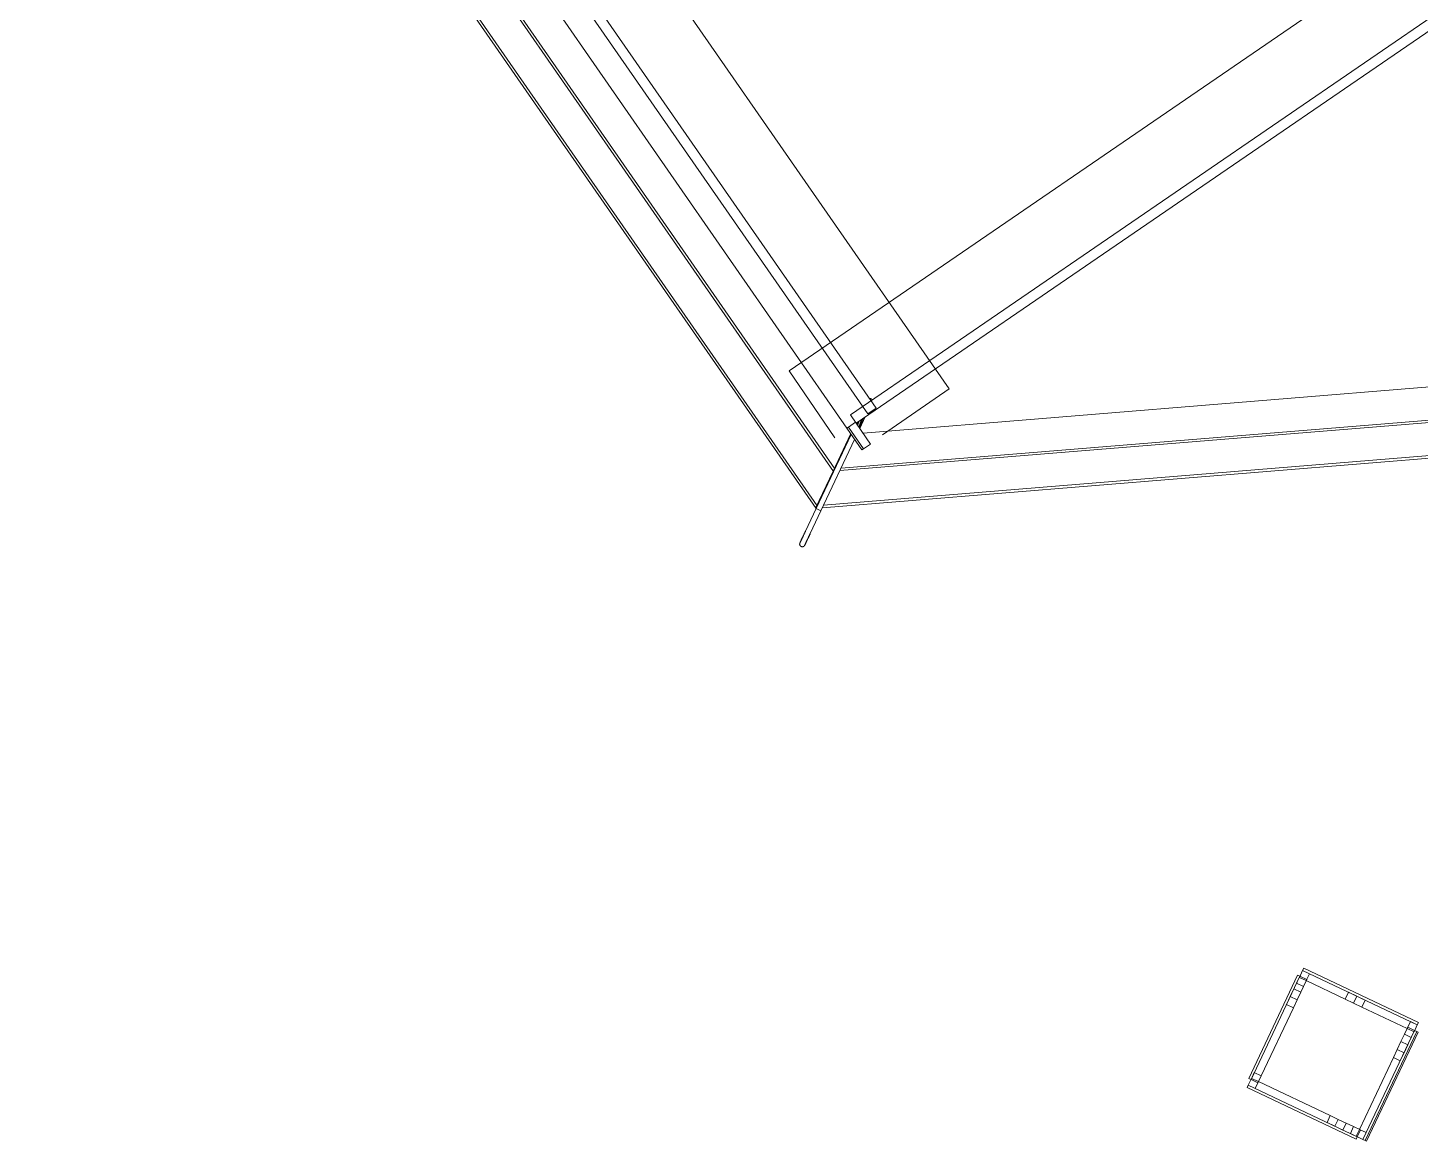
# Model space of a CAD drawing. Header units: metres. Extents: x 286532 to 329498, y 7396783 to 7466136.
# Drawn here: x 325770.37 to 325781.35, y 7397623.47 to 7397632.24 of the extents above; entities that cross this region are included whole.
import ezdxf

# ---------------------------------------------------------------- set-up
doc = ezdxf.new("R2010")
doc.units = ezdxf.units.M
doc.header["$LTSCALE"] = 10
for name, color, linetype, lineweight in [('506_TIC_NÍVEL DAS PLATAFORMAS DE EMBARQUE_R00$0$ARQ-COR-VIS', 7, 'Continuous', 9), ('_  ARQ-AUX-001', 1, 'Continuous', 5), ('_AUXILIAR', 7, 'Continuous', 30)]:
    doc.layers.add(name, color=color, linetype=linetype, lineweight=lineweight)

# ---------------------------------------------------------------- blocks, each defined once
blk = doc.blocks.new('506_TIC_NÍVEL DAS PLATAFORMAS DE EMBARQUE_R00$0$Railing - FE0-42mm-V28-NÍVEL DAS PLATAFORMAS DE EMBARQUE')
at = {"layer": '506_TIC_NÍVEL DAS PLATAFORMAS DE EMBARQUE_R00$0$ARQ-COR-VIS'}
for points in [[(-3.465174813754857e-14, -0.08388791249584938), (-0.005435199947194906, -0.1266857598796067), (-0.01818653347953605, -0.09454456819792345), (-0.002335615527906703, -0.08525649934394423)], [(0.02099999999994325, -0.07158266641931418), (0.01545583910512705, -0.1623381814054429), (-3.465174813754857e-14, -0.1274753738067068), (0.005435199947090951, -0.08070308045655984), (0.02082030165562037, -0.07168796319775293)]]:
    blk.add_hatch(color=256, dxfattribs=at).paths.add_polyline_path(points, flags=0)
blk.add_line((0.0209999999999779, -0.1717997864855741), (0.02099999999994325, -0.07158266641936617), dxfattribs=at)
at = {"layer": '506_TIC_NÍVEL DAS PLATAFORMAS DE EMBARQUE_R00$0$ARQ-COR-VIS', "flags": 128}
for points in [[(-6.930349627509714e-14, -0.3209999999999443), (-0.0008397760179851502, -0.3209832022398453), (-0.001678208573383836, -0.3209328358323082), (-0.002513956353126832, -0.3208489813528696), (-0.003345682338951883, -0.3207317729508345), (-0.004172055946767978, -0.320581398134609), (-0.004991755155000374, -0.3203980974718231), (-0.005803468619906562, -0.3201821642044723), (-0.006605897772977278, -0.31993394377968), (-0.007397758898828579, -0.3196538332971933), (-0.008177785188525832, -0.3193422808740081), (-0.008944728766433764, -0.318999784927546), (-0.00969736268639972, -0.3186268933783177), (-0.01043448289477519, -0.3182242027731811), (-0.01115491015639464, -0.3177923573312239)], [(0.01272222328947873, -0.3167076340207251), (0.01204391970749848, -0.3172030229342837), (0.01134634842316918, -0.317670890680907), (0.01063062540186111, -0.3181104887720586), (0.009897895647559926, -0.3185211139445326), (0.009149331371764402, -0.3189021092856307), (0.008386130117475387, -0.3192528652841495), (0.007609512843959056, -0.3195728208052557), (0.006820721973185301, -0.3198614639883818), (0.006021019402203456, -0.3201183330660302), (0.00521168448464332, -0.3203430171024266), (0.00439401198362848, -0.3205351566510894), (0.003569310000849236, -0.3206944443297017), (0.002738897883458412, -0.3208206253119759), (0.001904104113710582, -0.3209134977352447), (0.001066264183562453, -0.3209729130234502), (0.0002267184581846777, -0.3209987761247856), (-6.930349627509714e-14, -0.3209999999999443)]]:
    blk.add_lwpolyline(points, dxfattribs=at)
blk = doc.blocks.new('ESTACAODRONE')
at = {"layer": '_  ARQ-AUX-001'}
for p, q in [((163.0768014915822, -199.6336449540774), (147.3849208786332, -176.5225682544806)), ((162.500351356723, -199.7794287735525), (147.036758192163, -177.0045749180756)), ((146.9705725929269, -177.0495133921679), (162.4341657574869, -199.8243672476449)), ((146.8051085947664, -177.1618595775217), (162.2687017593416, -199.9367134328932)), ((146.8051085947664, -177.1618595775217), (162.2687017593416, -199.9367134328932)), ((148.4601854116772, -180.097923909314), (162.1603187306318, -200.2755456827581)), ((148.5106741227792, -180.1383708901703), (162.169921621331, -200.2557758325711)), ((151.0397908687592, -184.3956384370103), (162.0191738799331, -200.5661261659116)), ((151.0636057590018, -184.3968000868335), (162.0287767706322, -200.5463563157246)), ((171.6110008500982, -192.9214624422596), (161.8179939029804, -199.4789964227418)), ((171.7530714832017, -193.4988389357277), (162.2977497270759, -199.8302542045014)), ((162.3422612844988, -199.896727667295), (171.7975830406246, -193.5653123985214)), ((162.3953737989068, -199.9760457808152), (174.3787662566174, -199.1186268059537)), ((162.3953737989068, -199.9760457808152), (174.3787662566174, -199.1186268059537)), ((162.2101761787198, -200.2700125966221), (174.5585715857451, -199.3864774396643)), ((162.2197504156502, -200.2502288529649), (174.5463384017348, -199.3682540301234)), ((162.1734186890027, -200.0097870231494), (161.8179939029804, -199.4789964227418)), ((162.0694524907158, -200.5607972741127), (174.7505965795135, -199.6534537486732)), ((162.0790267271805, -200.5410135313869), (174.7272861073143, -199.6360229263082)), ((162.5483094816813, -199.9924786697046), (163.0768014915822, -199.6336449540774)), ((162.2977497270759, -199.8302542045014), (162.3422612844988, -199.896727667295)), ((162.4341657574869, -199.8243672476449), (162.500351356723, -199.7794287735525)), ((162.2811115589575, -199.9282874688506), (162.2687017593416, -199.9367134328932)), ((162.2687017593416, -199.9367134328932), (162.385377491999, -200.1085540102795)), ((162.3376767009613, -199.8898810604587), (162.2811115589575, -199.9282874688506)), ((162.397841524682, -200.1002079192549), (162.2811115589575, -199.9282874688506)), ((162.4535401778412, -200.0629113251343), (162.3422612845898, -199.8967276671901)), ((162.0200162046823, -200.566534557471), (162.30146358121, -199.9849652005671)), ((162.0578218010717, -200.584830373431), (162.3287060833299, -200.0250880877794)), ((162.1567793067079, -200.2738331742585), (162.297502994712, -199.9830484967679)), ((162.1603187306318, -200.2755456827581), (162.3014635813306, -199.984965200536)), ((162.385377491999, -200.1085540102795), (162.397841524682, -200.1002079192549)), ((162.397841524682, -200.1002079192549), (162.4535401778412, -200.0629113251343)), ((162.0160556182964, -200.5646178536117), (162.1567793067079, -200.2738331742585)), ((162.0191738799331, -200.5661261659116), (162.1603187306318, -200.2755456827581)), ((161.9335902550049, -200.7451209937489), (162.0200162046824, -200.5665345574713)), ((162.0578218010718, -200.5848303734312), (161.9713958513943, -200.7634168097088)), ((162.0578218010717, -200.584830373431), (162.0200162046823, -200.566534557471)), ((165.826070049076, -204.2275964467614), (165.8173316813337, -204.2455864698076)), ((166.7255712013833, -204.6645148338748), (165.826070049076, -204.2275964467614)), ((165.7774957389374, -204.2818231596572), (165.3842691905353, -205.0913741967338)), ((165.4022592135815, -205.1001125644761), (165.7954857619835, -204.2905615273995)), ((165.7954857619835, -204.2905615273995), (165.7692706587567, -204.3445315965379)), ((165.7954857619835, -204.2905615273995), (165.7774957389374, -204.2818231596572)), ((165.8173316813337, -204.2455864698076), (165.7911165781069, -204.299556538946)), ((165.7911165781069, -204.299556538946), (165.8450866472453, -204.3257716421728)), ((165.849455831122, -204.3167766306263), (165.7954857619835, -204.2905615273995)), ((165.8713017504721, -204.2718015730343), (165.8173316813337, -204.2455864698076)), ((165.8173316813337, -204.2455864698076), (166.716832833641, -204.6825048569209)), ((165.8232407278952, -204.3707466997647), (165.849455831122, -204.3167766306263)), ((165.8450866472453, -204.3257716421728), (165.8713017504721, -204.2718015730343)), ((165.8450866472453, -204.3257716421728), (166.1514107467893, -204.474563704488)), ((165.7178925634701, -204.4503057119718), (165.6880769455726, -204.5116883029693)), ((165.7477081813674, -204.3889231209743), (165.71789256347, -204.4503057119719)), ((165.71789256347, -204.4503057119719), (165.7718626326084, -204.4765208151987)), ((165.7718626326085, -204.4765208151986), (165.7178925634701, -204.4503057119718)), ((165.8016782505059, -204.4151382242011), (165.7477081813674, -204.3889231209743)), ((165.7692706587567, -204.3445315965379), (165.8232407278952, -204.3707466997647)), ((165.7718626326084, -204.4765208151987), (165.8016782505059, -204.4151382242011)), ((165.8016782505059, -204.4151382242011), (165.8232407278952, -204.3707466997647)), ((166.1776258500161, -204.4205936353496), (166.1514107467893, -204.474563704488)), ((166.2428171699392, -204.4522592827826), (166.1776258500161, -204.4205936353496)), ((165.4824443859467, -205.0723575985645), (165.7420470147111, -204.5379034061961)), ((165.6880769455726, -204.5116883029693), (165.7420470147111, -204.5379034061961)), ((165.7420470147111, -204.5379034061961), (165.7718626326085, -204.4765208151986)), ((166.1514107467893, -204.474563704488), (166.2166020667124, -204.5062293519211)), ((166.2166020667124, -204.5062293519211), (166.2428171699392, -204.4522592827826)), ((166.2428171699392, -204.4522592827826), (166.2166020667124, -204.5062293519211)), ((166.2166020667124, -204.5062293519211), (166.2817933866355, -204.5378949993541)), ((166.3080084898623, -204.4839249302157), (166.2428171699392, -204.4522592827826)), ((166.2817933866355, -204.5378949993541), (166.3080084898623, -204.4839249302157)), ((166.2817933866355, -204.5378949993541), (166.6366476612758, -204.7102598228325)), ((166.6628627645026, -204.6562897536941), (166.6366476612758, -204.7102598228325)), ((166.716832833641, -204.6825048569209), (166.6628627645026, -204.6562897536941)), ((166.716832833641, -204.6825048569209), (166.7255712013833, -204.6645148338748)), ((166.6949869141087, -204.7274799153348), (166.2799144463509, -205.5820060100268)), ((166.2979044693971, -205.590744377769), (166.7129769371548, -204.736218283077)), ((166.3068994810431, -205.5951135613097), (166.7219719488008, -204.7405874666177)), ((166.6148017417434, -204.7552348812464), (166.5862768452311, -204.8139602131139)), ((166.6410168449702, -204.701264812108), (166.6148017417434, -204.7552348812464)), ((166.6148017417434, -204.7552348812464), (166.6687718108819, -204.7814499844732)), ((166.6366476612758, -204.7102598228325), (166.6906177304142, -204.7364749260593)), ((166.6949869141087, -204.7274799153348), (166.6410168449702, -204.701264812108)), ((166.6687718108819, -204.7814499844732), (166.6949869141087, -204.7274799153348)), ((166.6906177304142, -204.7364749260593), (166.716832833641, -204.6825048569209)), ((166.7129769371548, -204.736218283077), (166.6949869141087, -204.7274799153348)), ((166.7129769372777, -204.7362182827466), (166.7219719488008, -204.7405874666177)), ((166.5560523465373, -204.8761845831677), (166.5258278478434, -204.9384089532215)), ((166.5862768452311, -204.8139602131139), (166.5560523465373, -204.8761845831677)), ((166.5560523465373, -204.8761845831677), (166.6100224156757, -204.9023996863945)), ((166.6100224156757, -204.9023996863945), (166.5560523465373, -204.8761845831677)), ((166.6402469143696, -204.8401753163407), (166.5862768452311, -204.8139602131139)), ((166.6100224156757, -204.9023996863945), (166.6402469143696, -204.8401753163407)), ((166.5258278478434, -204.9384089532215), (166.2521594804393, -205.5018208376615)), ((166.5258278478434, -204.9384089532215), (166.5797979169818, -204.9646240564483)), ((166.5797979169818, -204.9646240564483), (166.6100224156757, -204.9023996863945)), ((165.4066283974983, -205.0911175536092), (165.3804132942715, -205.1450876227476)), ((165.3842691905353, -205.0913741967338), (165.4022592135815, -205.1001125644761)), ((165.4284743168083, -205.0461424953376), (165.4022592135815, -205.1001125644761)), ((165.4022592135815, -205.1001125644761), (165.4562292827199, -205.1263276677029)), ((165.4605984666367, -205.117332656836), (165.4066283974983, -205.0911175536092)), ((165.4824443859467, -205.0723575985645), (165.4284743168083, -205.0461424953376)), ((165.4562292827199, -205.1263276677029), (165.4824443859467, -205.0723575985645)), ((165.3804132942715, -205.1450876227476), (165.3716749265292, -205.1630776457937)), ((165.3716749265292, -205.1630776457937), (166.2262010212212, -205.5781501135515)), ((165.3804132942715, -205.1450876227476), (165.4343833634099, -205.1713027259744)), ((166.2349393889635, -205.5601600905053), (165.3804132942715, -205.1450876227476)), ((165.4343833634099, -205.1713027259744), (165.4605984666367, -205.117332656836)), ((166.0240103510767, -205.39100102424), (165.4605984666367, -205.117332656836)), ((166.0240103510767, -205.39100102424), (165.9977952478499, -205.4449710933785)), ((166.0862347211305, -205.4212255229339), (166.0240103510767, -205.39100102424)), ((166.0862347211305, -205.4212255229339), (166.0600196179037, -205.4751955920723)), ((166.0600196179037, -205.4751955920723), (166.0862347211305, -205.4212255229339)), ((166.1484590911843, -205.4514500216278), (166.0862347211305, -205.4212255229339)), ((165.9977952478499, -205.4449710933785), (166.0600196179037, -205.4751955920723)), ((166.0600196179037, -205.4751955920723), (166.1222439879575, -205.5054200907662)), ((166.1222439879575, -205.5054200907662), (166.1484590911843, -205.4514500216278)), ((166.2071844230518, -205.4799749181401), (166.1484590911843, -205.4514500216278)), ((166.2071844230518, -205.4799749181401), (166.1809693198251, -205.5339449872785)), ((166.1809693198251, -205.5339449872785), (166.2349393889635, -205.5601600905053)), ((166.2611544921903, -205.5061900213669), (166.2071844230518, -205.4799749181401)), ((166.2521594804393, -205.5018208376615), (166.2259443772125, -205.5557909068)), ((166.2349393889635, -205.5601600905053), (166.2611544921903, -205.5061900213669)), ((166.3061295495778, -205.5280359408883), (166.2521594804393, -205.5018208376615)), ((166.2799144463509, -205.5820060100268), (166.3061295495778, -205.5280359408883)), ((166.2259443772125, -205.5557909068), (166.2799144463509, -205.5820060100268)), ((166.2262010212212, -205.5781501135515), (166.2349393889635, -205.5601600905053)), ((166.2799144463509, -205.5820060100268), (166.2979044693971, -205.590744377769)), ((166.3068994810431, -205.5951135613097), (166.29790446952, -205.5907443774386))]:
    blk.add_line(p, q, dxfattribs=at)
at = {"layer": '_  ARQ-AUX-001', "flags": 128}
for points in [[(161.8893318049684, -200.8365745316814), (161.8893672070078, -200.8365013786055), (161.8894733564902, -200.8362820364074), (161.8896500835992, -200.8359168559876), (161.8898971056089, -200.8354064215571), (161.8902140273371, -200.8347515497018), (161.8906003417763, -200.8339532880773), (161.8910554309061, -200.8330129137317), (161.8915785666808, -200.8319319310634), (161.8921689121948, -200.830712069414), (161.8928255230213, -200.8293552803021), (161.8935473487228, -200.8278637343006), (161.8943332345324, -200.8262398175652), (161.8951819232004, -200.8244861280161), (161.8960920570059, -200.8226054711824), (161.897062179929, -200.8206008557141), (161.8980907399801, -200.8184754885681), (161.8991760916823, -200.8162327698784), (161.9003164987045, -200.8138762875167), (161.9015101366388, -200.811409811352), (161.9027550959191, -200.80883728722), (161.9040493848762, -200.8061628306105), (161.9053909329237, -200.8033907200836), (161.906777593871, -200.8005253904248), (161.9082071493564, -200.7975714255502), (161.909677312396, -200.7945335511736), (161.9111857310427, -200.7914166272459), (161.9127299921483, -200.7882256401805), (161.9143076252246, -200.784965694876), (161.9159161063951, -200.7816420065494), (161.917552862433, -200.7782598923931), (161.919215274878, -200.7748247630681), (161.9209006842247, -200.7713421140488), (161.9226063941776, -200.7678175168305), (161.9243296759648, -200.7642566100169), (161.926067772703, -200.7606650902994), (161.9278179038081, -200.7570487033433), (161.9295772694438, -200.7534132345963), (161.9313430550003, -200.7497645000327), (161.9331124355975, -200.7461083368498), (161.9335902550049, -200.7451209937489)], [(161.9335902550049, -200.7451209937489), (161.9318203890558, -200.7487781598398), (161.9300533545147, -200.7524294752452), (161.9282919782598, -200.7560690986392), (161.9265390781175, -200.7596912074008), (161.9247974583541, -200.7632900069288), (161.9230699051896, -200.7668597399115), (161.9213591823406, -200.7703946955377), (161.9196680265987, -200.7738892186325), (161.9179991434523, -200.7773377187044), (161.9163552027585, -200.7807346788888), (161.9147388344716, -200.7840746647742), (161.9131526244363, -200.7873523330957), (161.91159911025, -200.7905624402831), (161.9100807772041, -200.7936998508497), (161.9086000543076, -200.7967595456078), (161.9071593104013, -200.7997366296986), (161.9057608503681, -200.8026263404226), (161.9044069114456, -200.8054240548591), (161.9030996596474, -200.8081252972618), (161.9018411862974, -200.810725746219), (161.9006335046846, -200.8132212415673), (161.8994785468419, -200.8156077910463), (161.8983781604555, -200.817881576686), (161.8973341059089, -200.8200389609145), (161.8963480534666, -200.8220764923771), (161.8954215806022, -200.8239909114582), (161.8945561694746, -200.8257791554957), (161.893753204557, -200.8274383636805), (161.893013970422, -200.8289658816336), (161.8923396496865, -200.830359265652), (161.8917313211199, -200.8316162866185), (161.8911899579181, -200.8327349335678), (161.8907164261467, -200.8337134169033), (161.8903114833555, -200.8345501712606), (161.8899757773667, -200.835243858011), (161.8897098452382, -200.8357933674037), (161.8895141124046, -200.8361978203411), (161.8893888919968, -200.8364565697845), (161.8893343843407, -200.8365692017902)], [(161.9271374013578, -200.8548703476413), (161.9271728033972, -200.8547971945655), (161.9272789528796, -200.8545778523674), (161.9274556799885, -200.8542126719476), (161.9277027019984, -200.853702237517), (161.9280196237265, -200.8530473656618), (161.9284059381658, -200.8522491040372), (161.9288610272955, -200.8513087296916), (161.9293841630702, -200.8502277470233), (161.9299745085842, -200.849007885374), (161.9306311194107, -200.847651096262), (161.9313529451123, -200.8461595502606), (161.9321388309218, -200.8445356335252), (161.9329875195898, -200.842781943976), (161.9338976533953, -200.8409012871424), (161.9348677763185, -200.838896671674), (161.9358963363695, -200.836771304528), (161.9369816880717, -200.8345285858384), (161.938122095094, -200.8321721034767), (161.9393157330283, -200.829705627312), (161.9405606923086, -200.82713310318), (161.9418549812656, -200.8244586465705), (161.9431965293131, -200.8216865360435), (161.9445831902604, -200.8188212063847), (161.9460127457457, -200.8158672415102), (161.9474829087854, -200.8128293671336), (161.9489913274321, -200.8097124432059), (161.9505355885377, -200.8065214561405), (161.952113221614, -200.8032615108359), (161.9537217027845, -200.7999378225094), (161.9553584588224, -200.796555708353), (161.9570208712674, -200.7931205790281), (161.9587062806141, -200.7896379300088), (161.9604119905671, -200.7861133327904), (161.9621352723542, -200.7825524259769), (161.9638733690924, -200.7789609062594), (161.9656235001975, -200.7753445193032), (161.9673828658332, -200.7717090505562), (161.9691486513897, -200.7680603159927), (161.9709180319869, -200.7644041528098), (161.9713958513943, -200.7634168097088)], [(161.9713958513943, -200.7634168097088), (161.9696259854452, -200.7670739757998), (161.9678589509041, -200.7707252912051), (161.9660975746492, -200.7743649145991), (161.9643446745069, -200.7779870233608), (161.9626030547435, -200.7815858228887), (161.960875501579, -200.7851555558715), (161.95916477873, -200.7886905114976), (161.9574736229881, -200.7921850345924), (161.9558047398417, -200.7956335346643), (161.9541607991479, -200.7990304948488), (161.9525444308611, -200.8023704807342), (161.9509582208257, -200.8056481490557), (161.9494047066394, -200.8088582562431), (161.9478863735935, -200.8119956668096), (161.946405650697, -200.8150553615678), (161.9449649067907, -200.8180324456586), (161.9435664467575, -200.8209221563826), (161.942212507835, -200.8237198708191), (161.9409052560368, -200.8264211132218), (161.9396467826869, -200.829021562179), (161.938439101074, -200.8315170575273), (161.9372841432314, -200.8339036070063), (161.936183756845, -200.836177392646), (161.9351397022983, -200.8383347768744), (161.934153649856, -200.8403723083371), (161.9332271769916, -200.8422867274182), (161.932361765864, -200.8440749714557), (161.9315588009464, -200.8457341796405), (161.9308195668114, -200.8472616975935), (161.930145246076, -200.8486550816119), (161.9295369175093, -200.8499121025785), (161.9289955543075, -200.8510307495277), (161.9285220225361, -200.8520092328633), (161.928117079745, -200.8528459872205), (161.9277813737561, -200.8535396739709), (161.9275154416276, -200.8540891833637), (161.927319708794, -200.854493636301), (161.9271944883862, -200.8547523857445), (161.9271399807301, -200.8548650177502)], [(161.8893318049684, -200.8365745316814), (161.8889811064414, -200.8373377593461), (161.888661209402, -200.8381144007107), (161.8883726256172, -200.8389032133146), (161.8881158167595, -200.8397029352261), (161.8878911936682, -200.8405122870605), (161.8876991156924, -200.8413299740276), (161.887539890116, -200.8421546880028), (161.8874137716657, -200.8429851096195), (161.8873209621043, -200.8438199103804), (161.8872616099073, -200.8446577547822), (161.8872358100255, -200.8454973024528), (161.8872436037331, -200.8463372102948), (161.8872849785621, -200.847176134635), (161.8873598683213, -200.8480127333733), (161.8874681532033, -200.8488456681303), (161.8876096599753, -200.849673606388), (161.8877841622567, -200.8504952236217), (161.8879913808809, -200.8513092054193), (161.8882309843425, -200.8521142495834), (161.888502589327, -200.8529090682152), (161.8888057613243, -200.8536923897744), (161.889140015324, -200.8544629611135), (161.889504816591, -200.8552195494829), (161.889899581521, -200.8559609445025), (161.8903236785743, -200.8566859600984), (161.8907764292862, -200.8573934364004), (161.8912571093521, -200.8580822415973), (161.8917649497864, -200.8587512737478), (161.8922991381528, -200.859399462543), (161.8928588198638, -200.8600257710192), (161.8934430995481, -200.8606291972165), (161.8940510424828, -200.8612087757816), (161.8946816760889, -200.8617635795125), (161.8953339914873, -200.8622927208415), (161.8960069451123, -200.8627953532555), (161.8966994603818, -200.8632706726497), (161.897410429419, -200.8637179186146), (161.8981387148252, -200.864136375652), (161.898883151499, -200.86452537432), (161.8990866951831, -200.864625237856)], [(161.8990866951831, -200.864625237856), (161.8998499228479, -200.864975936383), (161.9006265642124, -200.8652958334224), (161.9014153768164, -200.8655844172072), (161.9022150987278, -200.865841226065), (161.9030244505622, -200.8660658491562), (161.9038421375294, -200.866257927132), (161.9046668515045, -200.8664171527085), (161.9054972731213, -200.8665432711587), (161.9063320738821, -200.8666360807201), (161.907169918284, -200.8666954329172), (161.9080094659545, -200.866721232799), (161.9088493737966, -200.8667134390913), (161.9096882981368, -200.8666720642624), (161.9105248968751, -200.8665971745031), (161.911357831632, -200.8664888896211), (161.9121857698897, -200.8663473828491), (161.9130073871235, -200.8661728805678), (161.913821368921, -200.8659656619435), (161.9146264130852, -200.865726058482), (161.9154212317169, -200.8654544534974), (161.9162045532761, -200.8651512815001), (161.9169751246153, -200.8648170275004), (161.9177317129846, -200.8644522262335), (161.9184731080042, -200.8640574613035), (161.9191981236002, -200.8636333642501), (161.9199055999022, -200.8631806135382), (161.9205944050991, -200.8626999334724), (161.9212634372495, -200.8621920930381), (161.9219116260447, -200.8616579046717), (161.9225379345209, -200.8610982229607), (161.9231413607182, -200.8605139432764), (161.9237209392833, -200.8599060003417), (161.9242757430142, -200.8592753667355), (161.9248048843432, -200.8586230513372), (161.9253075167572, -200.8579500977122), (161.9257828361515, -200.8572575824427), (161.9262300821164, -200.8565466134054), (161.9266485391537, -200.8558183279993), (161.9270375378217, -200.8550738913254), (161.9271374013578, -200.8548703476413)]]:
    blk.add_lwpolyline(points, dxfattribs=at)
at = {"layer": '_  ARQ-AUX-001', "extrusion": (0, 0, -1), "zscale": -1, "rotation": 205.8244124608057}
blk.add_blockref('506_TIC_NÍVEL DAS PLATAFORMAS DE EMBARQUE_R00$0$Railing - FE0-42mm-V28-NÍVEL DAS PLATAFORMAS DE EMBARQUE', (-162.3203663794047, -199.9941131085471), dxfattribs=at)

msp = doc.modelspace()

# ---------------------------------------------------------------- block references
at = {"layer": '_AUXILIAR', "rotation": 0.5795468206332073}
msp.add_blockref('ESTACAODRONE', (325612.5476227902, 7397827.373914379), dxfattribs=at)

doc.saveas('drawing.dxf')
